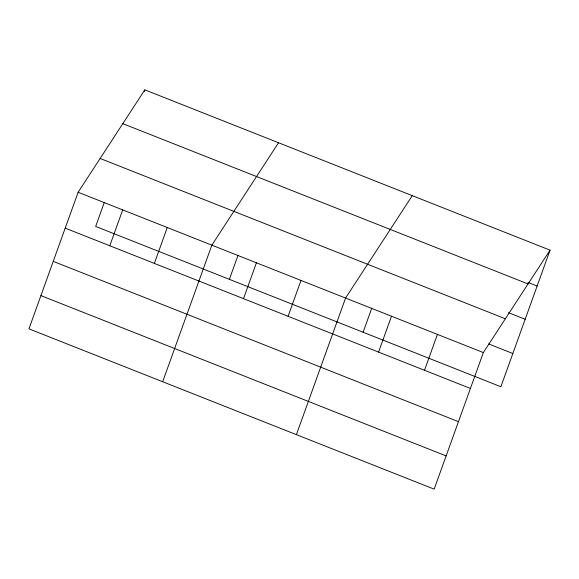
<?xml version="1.0" encoding="UTF-8"?>
<svg xmlns="http://www.w3.org/2000/svg" width="579" height="579" viewBox="0 0 579 579"><rect width="100%" height="100%" fill="white"/><g stroke="black" fill="none" stroke-linecap="round" stroke-linejoin="round"><path stroke-width="0.87" d="M78.122 192.257L28.95 328.843L434.17 489.146L483.342 352.568L550.05 250.157L144.83 89.854L78.122 192.257L483.342 352.568M104.329 202.339L95.658 226.432L500.878 386.743L550.05 250.157M144.229 91.518L144.83 89.854M109.786 245.764L122.697 209.895M154.354 263.394L167.273 227.525M162.67 381.742L211.849 245.163L278.55 142.752M229.378 279.339L238.056 255.238M243.506 298.663L256.417 262.794M288.081 316.3L300.993 280.424M296.397 434.641L345.569 298.062L412.277 195.651M363.098 332.237L371.776 308.144M378.579 352.097L391.491 316.228M424.508 370.271L437.42 334.394M527.954 282.393L537.138 286.026M122.813 123.645L528.041 283.949M508.471 312.66L525.167 319.261M100.138 158.465L505.358 318.768M488.625 343.926L512.842 353.508M65.21 228.133L470.43 388.437M53.246 261.368L458.467 421.671M40.914 295.608L446.134 455.912"/></g></svg>
